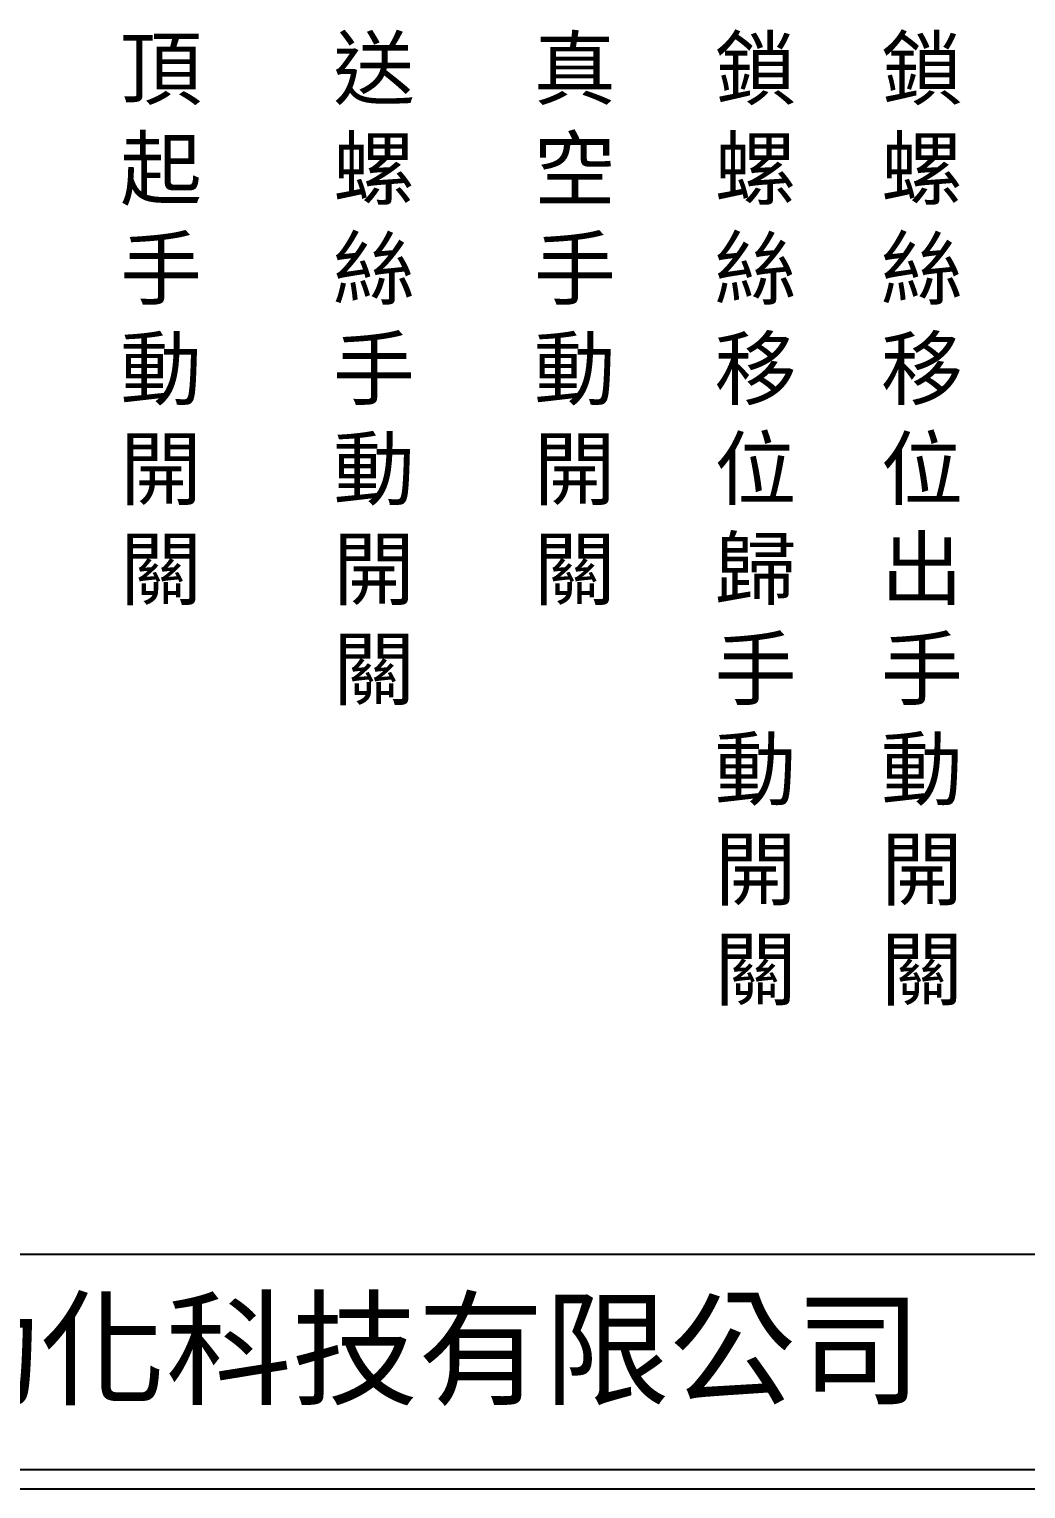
# Model space of a CAD drawing. Extents: x 325 to 612, y 3 to 207.
# Drawn here: x 396 to 460.7, y 3 to 97.8 of the extents above; entities that cross this region are included whole.
import ezdxf

# ---------------------------------------------------------------- set-up
doc = ezdxf.new("R2010")
doc.units = 0
doc.layers.add('圖框層', color=7, linetype='CONTINUOUS')
doc.layers.add('標尺寸層', color=3, linetype='CONTINUOUS')
doc.styles.add('CNS', font='romanc.shx', dxfattribs={"bigfont": 'chineset.shx'})
doc.styles.add('STSL', font='KAIU.TTF')

msp = doc.modelspace()

# ---------------------------------------------------------------- linework, layer by layer
at = {"layer": '圖框層', "color": 7}
for p, q in [((326.569, 18.25), (611.07, 18.25)), ((326.569, 4.25), (611.07, 4.25)), ((325.319, 3), (612.319, 3))]:
    msp.add_line(p, q, dxfattribs=at)

# ---------------------------------------------------------------- texts
at = {"layer": '圖框層', "color": 4, "style": 'STSL'}
msp.add_text('泓陞自動化科技有限公司', height=6, dxfattribs=at).set_placement((363.923, 9.076))
at = {"layer": '標尺寸層', "color": 7, "char_height": 3.9, "width": 4.96081, "attachment_point": 1, "style": 'CNS'}
for s, insert in [('{\\fDFKai-SB|b0|i0|c136|p65;送螺絲手動開關}', (415.708, 97.234)), ('{\\fDFKai-SB|b0|i0|c136|p65;真空手動開關}', (428.747, 97.234)), ('{\\fDFKai-SB|b0|i0|c136|p65;鎖螺絲移位歸手動開關}', (440.491, 97.234)), ('{\\fDFKai-SB|b0|i0|c136|p65;鎖螺絲移位出手動開關}', (451.3, 97.234)), ('{\\fDFKai-SB|b0|i0|c136|p65;頂起手動開關}', (401.875, 97.234))]:
    msp.add_mtext(s, dxfattribs=dict(at, insert=insert))

doc.saveas('drawing.dxf')
